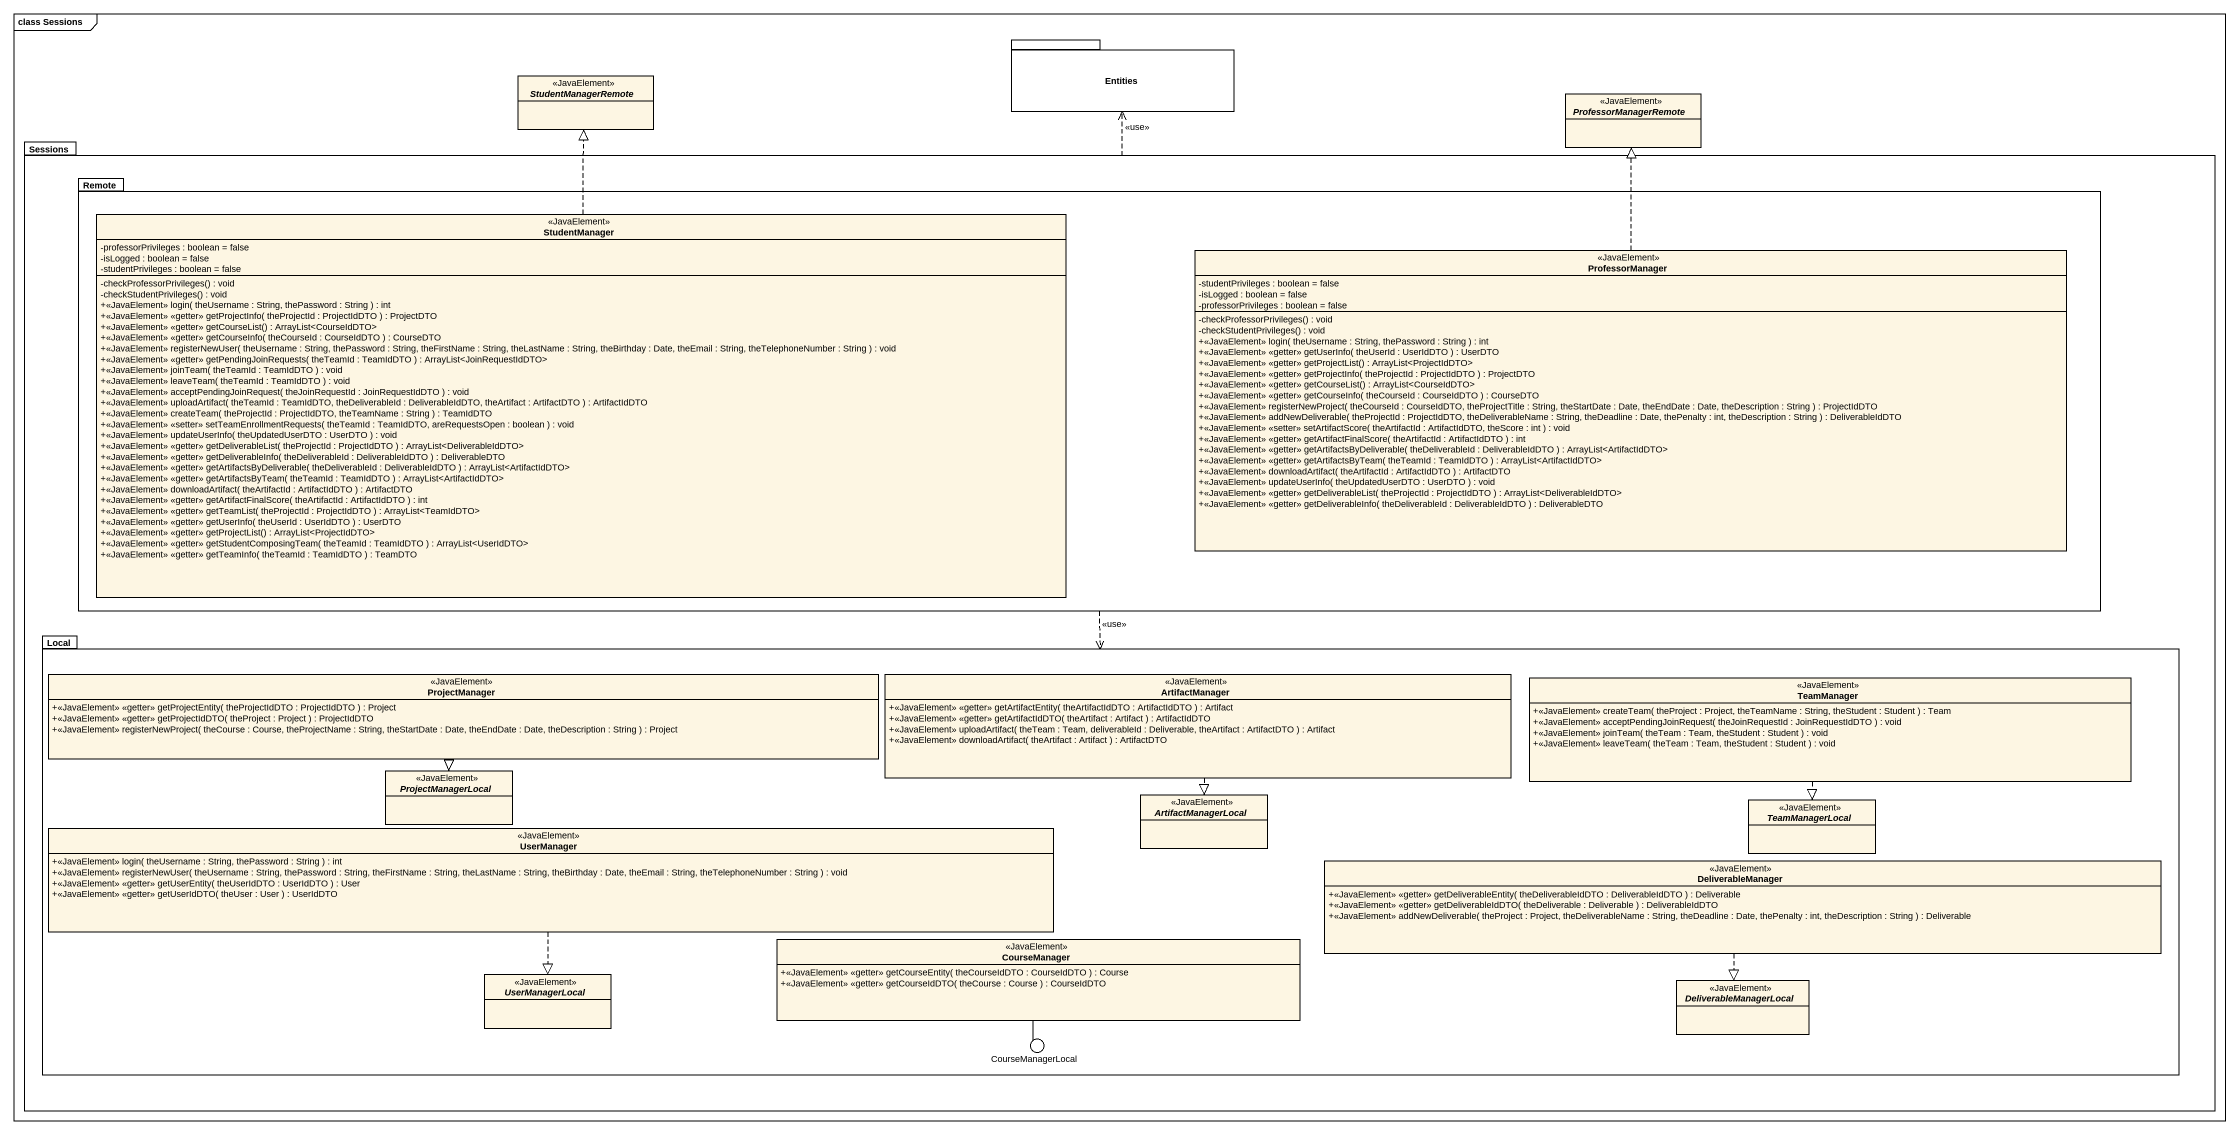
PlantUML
@startuml
mainframe class Sessions
allowmixing
hide circle
hide empty members
skinparam classAttributeIconSize 0
package Entities {
}
interface StudentManagerRemote <<JavaElement>>
interface ProfessorManagerRemote <<JavaElement>>
package Sessions {
  package Remote {
    class StudentManager <<JavaElement>> {
      -professorPrivileges : boolean = false
      -isLogged : boolean = false
      -studentPrivileges : boolean = false
      -checkProfessorPrivileges() : void
      -checkStudentPrivileges() : void
      +<<JavaElement>> login( theUsername : String, thePassword : String ) : int
      +<<JavaElement>> <<getter>> getProjectInfo( theProjectId : ProjectIdDTO ) : ProjectDTO
      +<<JavaElement>> <<getter>> getCourseList() : ArrayList<CourseIdDTO>
      +<<JavaElement>> <<getter>> getCourseInfo( theCourseId : CourseIdDTO ) : CourseDTO
      +<<JavaElement>> registerNewUser( theUsername : String, thePassword : String, theFirstName : String, theLastName : String, theBirthday : Date, theEmail : String, theTelephoneNumber : String ) : void
      +<<JavaElement>> <<getter>> getPendingJoinRequests( theTeamId : TeamIdDTO ) : ArrayList<JoinRequestIdDTO>
      +<<JavaElement>> joinTeam( theTeamId : TeamIdDTO ) : void
      +<<JavaElement>> leaveTeam( theTeamId : TeamIdDTO ) : void
      +<<JavaElement>> acceptPendingJoinRequest( theJoinRequestId : JoinRequestIdDTO ) : void
      +<<JavaElement>> uploadArtifact( theTeamId : TeamIdDTO, theDeliverableId : DeliverableIdDTO, theArtifact : ArtifactDTO ) : ArtifactIdDTO
      +<<JavaElement>> createTeam( theProjectId : ProjectIdDTO, theTeamName : String ) : TeamIdDTO
      +<<JavaElement>> <<setter>> setTeamEnrollmentRequests( theTeamId : TeamIdDTO, areRequestsOpen : boolean ) : void
      +<<JavaElement>> updateUserInfo( theUpdatedUserDTO : UserDTO ) : void
      +<<JavaElement>> <<getter>> getDeliverableList( theProjectId : ProjectIdDTO ) : ArrayList<DeliverableIdDTO>
      +<<JavaElement>> <<getter>> getDeliverableInfo( theDeliverableId : DeliverableIdDTO ) : DeliverableDTO
      +<<JavaElement>> <<getter>> getArtifactsByDeliverable( theDeliverableId : DeliverableIdDTO ) : ArrayList<ArtifactIdDTO>
      +<<JavaElement>> <<getter>> getArtifactsByTeam( theTeamId : TeamIdDTO ) : ArrayList<ArtifactIdDTO>
      +<<JavaElement>> downloadArtifact( theArtifactId : ArtifactIdDTO ) : ArtifactDTO
      +<<JavaElement>> <<getter>> getArtifactFinalScore( theArtifactId : ArtifactIdDTO ) : int
      +<<JavaElement>> <<getter>> getTeamList( theProjectId : ProjectIdDTO ) : ArrayList<TeamIdDTO>
      +<<JavaElement>> <<getter>> getUserInfo( theUserId : UserIdDTO ) : UserDTO
      +<<JavaElement>> <<getter>> getProjectList() : ArrayList<ProjectIdDTO>
      +<<JavaElement>> <<getter>> getStudentComposingTeam( theTeamId : TeamIdDTO ) : ArrayList<UserIdDTO>
      +<<JavaElement>> <<getter>> getTeamInfo( theTeamId : TeamIdDTO ) : TeamDTO
    }
    class ProfessorManager <<JavaElement>> {
      -studentPrivileges : boolean = false
      -isLogged : boolean = false
      -professorPrivileges : boolean = false
      -checkProfessorPrivileges() : void
      -checkStudentPrivileges() : void
      +<<JavaElement>> login( theUsername : String, thePassword : String ) : int
      +<<JavaElement>> <<getter>> getUserInfo( theUserId : UserIdDTO ) : UserDTO
      +<<JavaElement>> <<getter>> getProjectList() : ArrayList<ProjectIdDTO>
      +<<JavaElement>> <<getter>> getProjectInfo( theProjectId : ProjectIdDTO ) : ProjectDTO
      +<<JavaElement>> <<getter>> getCourseList() : ArrayList<CourseIdDTO>
      +<<JavaElement>> <<getter>> getCourseInfo( theCourseId : CourseIdDTO ) : CourseDTO
      +<<JavaElement>> registerNewProject( theCourseId : CourseIdDTO, theProjectTitle : String, theStartDate : Date, theEndDate : Date, theDescription : String ) : ProjectIdDTO
      +<<JavaElement>> addNewDeliverable( theProjectId : ProjectIdDTO, theDeliverableName : String, theDeadline : Date, thePenalty : int, theDescription : String ) : DeliverableIdDTO
      +<<JavaElement>> <<setter>> setArtifactScore( theArtifactId : ArtifactIdDTO, theScore : int ) : void
      +<<JavaElement>> <<getter>> getArtifactFinalScore( theArtifactId : ArtifactIdDTO ) : int
      +<<JavaElement>> <<getter>> getArtifactsByDeliverable( theDeliverableId : DeliverableIdDTO ) : ArrayList<ArtifactIdDTO>
      +<<JavaElement>> <<getter>> getArtifactsByTeam( theTeamId : TeamIdDTO ) : ArrayList<ArtifactIdDTO>
      +<<JavaElement>> downloadArtifact( theArtifactId : ArtifactIdDTO ) : ArtifactDTO
      +<<JavaElement>> updateUserInfo( theUpdatedUserDTO : UserDTO ) : void
      +<<JavaElement>> <<getter>> getDeliverableList( theProjectId : ProjectIdDTO ) : ArrayList<DeliverableIdDTO>
      +<<JavaElement>> <<getter>> getDeliverableInfo( theDeliverableId : DeliverableIdDTO ) : DeliverableDTO
    }
  }
  package Local {
    class ProjectManager <<JavaElement>> {
      +<<JavaElement>> <<getter>> getProjectEntity( theProjectIdDTO : ProjectIdDTO ) : Project
      +<<JavaElement>> <<getter>> getProjectIdDTO( theProject : Project ) : ProjectIdDTO
      +<<JavaElement>> registerNewProject( theCourse : Course, theProjectName : String, theStartDate : Date, theEndDate : Date, theDescription : String ) : Project
    }
    class ArtifactManager <<JavaElement>> {
      +<<JavaElement>> <<getter>> getArtifactEntity( theArtifactIdDTO : ArtifactIdDTO ) : Artifact
      +<<JavaElement>> <<getter>> getArtifactIdDTO( theArtifact : Artifact ) : ArtifactIdDTO
      +<<JavaElement>> uploadArtifact( theTeam : Team, deliverableId : Deliverable, theArtifact : ArtifactDTO ) : Artifact
      +<<JavaElement>> downloadArtifact( theArtifact : Artifact ) : ArtifactDTO
    }
    class TeamManager <<JavaElement>> {
      +<<JavaElement>> createTeam( theProject : Project, theTeamName : String, theStudent : Student ) : Team
      +<<JavaElement>> acceptPendingJoinRequest( theJoinRequestId : JoinRequestIdDTO ) : void
      +<<JavaElement>> joinTeam( theTeam : Team, theStudent : Student ) : void
      +<<JavaElement>> leaveTeam( theTeam : Team, theStudent : Student ) : void
    }
    interface ProjectManagerLocal <<JavaElement>>
    interface ArtifactManagerLocal <<JavaElement>>
    interface TeamManagerLocal <<JavaElement>>
    class UserManager <<JavaElement>> {
      +<<JavaElement>> login( theUsername : String, thePassword : String ) : int
      +<<JavaElement>> registerNewUser( theUsername : String, thePassword : String, theFirstName : String, theLastName : String, theBirthday : Date, theEmail : String, theTelephoneNumber : String ) : void
      +<<JavaElement>> <<getter>> getUserEntity( theUserIdDTO : UserIdDTO ) : User
      +<<JavaElement>> <<getter>> getUserIdDTO( theUser : User ) : UserIdDTO
    }
    class DeliverableManager <<JavaElement>> {
      +<<JavaElement>> <<getter>> getDeliverableEntity( theDeliverableIdDTO : DeliverableIdDTO ) : Deliverable
      +<<JavaElement>> <<getter>> getDeliverableIdDTO( theDeliverable : Deliverable ) : DeliverableIdDTO
      +<<JavaElement>> addNewDeliverable( theProject : Project, theDeliverableName : String, theDeadline : Date, thePenalty : int, theDescription : String ) : Deliverable
    }
    class CourseManager <<JavaElement>> {
      +<<JavaElement>> <<getter>> getCourseEntity( theCourseIdDTO : CourseIdDTO ) : Course
      +<<JavaElement>> <<getter>> getCourseIdDTO( theCourse : Course ) : CourseIdDTO
    }
    interface UserManagerLocal <<JavaElement>>
    interface DeliverableManagerLocal <<JavaElement>>
  }
}
() CourseManagerLocal
Local -- CourseManagerLocal
Sessions .up.> Entities : <<use>>
Remote ..> Local : <<use>>
StudentManager .up.|> StudentManagerRemote
ProfessorManager .up.|> ProfessorManagerRemote
ProjectManager ..|> ProjectManagerLocal
ArtifactManager ..|> ArtifactManagerLocal
TeamManager ..|> TeamManagerLocal
UserManager ..|> UserManagerLocal
DeliverableManager ..|> DeliverableManagerLocal
CourseManager -- CourseManagerLocal
@enduml
